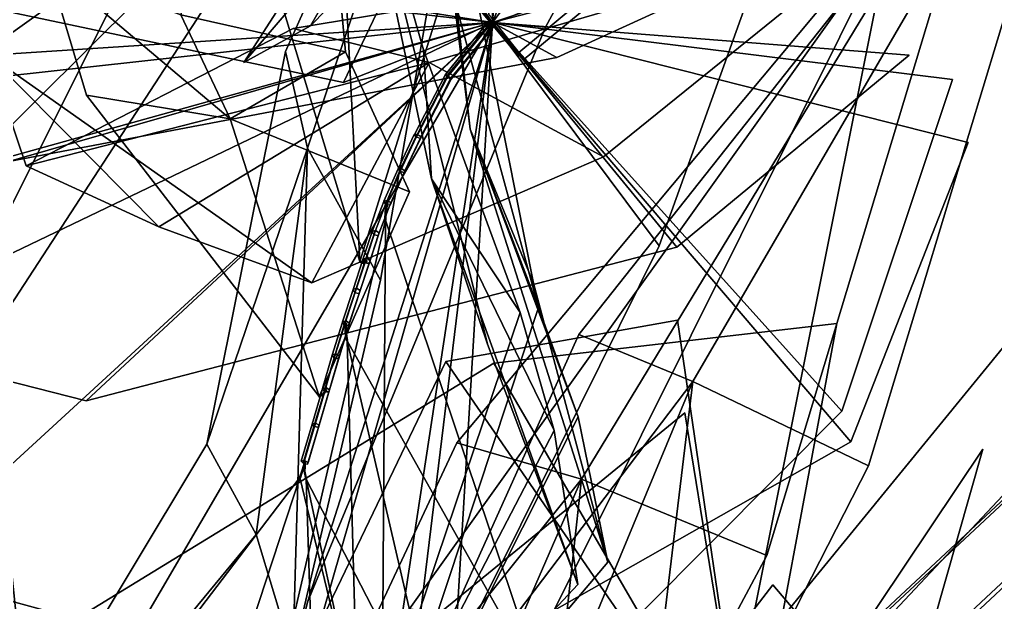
# Model space of a CAD drawing. Header units: metres. Extents: x -422 to 269, y -311 to 154.
# Drawn here: x -342.8 to -288.6, y -84.9 to -52.6 of the extents above; entities that cross this region are included whole.
import ezdxf

# ---------------------------------------------------------------- set-up
doc = ezdxf.new("R2010")
doc.units = ezdxf.units.M

msp = doc.modelspace()

# ---------------------------------------------------------------- linework, layer by layer
at = {"layer": 'coral-li_Intrnd', "color": 3}
for points in [[(-294.6599, -37.4753, 394.8776), (-315.1954, -54.5243, 393.9104), (-317.4388, -51.8459, 394.5655), (-296.442, -34.4871, 395.6063)], [(-295.0282, -34.4349, 389.9971), (-316.7757, -52.2977, 388.8365), (-314.7879, -54.802, 390.39), (-293.7911, -37.4432, 391.4308)], [(-293.7911, -37.4432, 391.4308), (-314.7879, -54.802, 390.39), (-315.1954, -54.5243, 393.9104), (-294.6599, -37.4753, 394.8776)], [(-284.9926, -76.2491, 492.2734), (-303.6199, -93.6227, 502.6831), (-304.5042, -94.6446, 499.3952), (-285.8769, -77.271, 488.9856)], [(-282.377, -78.3595, 493.4315), (-301.0044, -95.7331, 503.8412), (-303.6199, -93.6227, 502.6831), (-284.9926, -76.2491, 492.2734)], [(-285.8769, -77.271, 488.9856), (-304.5042, -94.6446, 499.3952), (-302.4434, -97.3961, 498.4906), (-283.8161, -80.02258, 488.081)], [(-281.6204, -80.7054, 490.8702), (-300.2477, -98.07905, 501.2798), (-301.0044, -95.7331, 503.8412), (-282.377, -78.3595, 493.4315)], [(-283.8161, -80.02258, 488.081), (-302.4434, -97.3961, 498.4906), (-300.2477, -98.07905, 501.2798), (-281.6204, -80.7054, 490.8702)]]:
    msp.add_3dface(points, dxfattribs=at)
at = {"layer": 'coral-li_Leaf', "color": 3}
for points in [[(-290.0093, -14.105, 321.6551), (-287.1594, -53.2818, 303.4102), (-279.3433, -52.219, 305.8271)], [(-290.0093, -14.105, 321.6551), (-279.3433, -52.219, 305.8271), (-287.1594, -53.2818, 303.4102)], [(-315.8541, -27.2908, 347.8585), (-328.0407, -54.3761, 316.3356), (-326.8136, -59.7397, 322.4829)], [(-315.8541, -27.2908, 347.8585), (-326.8136, -59.7397, 322.4829), (-328.0407, -54.3761, 316.3356)], [(-326.8136, -59.7397, 322.4829), (-322.7631, -67.06164, 329.8543), (-315.8541, -27.2908, 347.8585)], [(-326.8136, -59.7397, 322.4829), (-315.8541, -27.2908, 347.8585), (-322.7631, -67.06164, 329.8543)], [(-333.8466, -52.3521, 470.8642), (-327.0886, -28.777, 494.5384), (-324.7061, -54.3987, 473.4489)], [(-333.8466, -52.3521, 470.8642), (-324.7061, -54.3987, 473.4489), (-327.0886, -28.777, 494.5384)], [(-282.1401, -32.7081, 399.3037), (-311.7424, -70.08252, 401.4417), (-305.4226, -72.6834, 407.4368)], [(-282.1401, -32.7081, 399.3037), (-305.4226, -72.6834, 407.4368), (-311.7424, -70.08252, 401.4417)], [(-305.4226, -72.6834, 407.4368), (-295.6685, -77.3659, 413.2617), (-282.1401, -32.7081, 399.3037)], [(-305.4226, -72.6834, 407.4368), (-282.1401, -32.7081, 399.3037), (-295.6685, -77.3659, 413.2617)], [(-320.8667, -33.9468, 344.4455), (-318.5147, -51.9709, 305.1337), (-317.7751, -58.685, 309.8705)], [(-320.8667, -33.9468, 344.4455), (-317.7751, -58.685, 309.8705), (-318.5147, -51.9709, 305.1337)], [(-317.7751, -58.685, 309.8705), (-314.2657, -67.2284, 316.1194), (-320.8667, -33.9468, 344.4455)], [(-317.7751, -58.685, 309.8705), (-320.8667, -33.9468, 344.4455), (-314.2657, -67.2284, 316.1194)], [(-323.9076, -66.01949, 399.9049), (-333.3241, -34.9831, 428.6084), (-325.4322, -36.4176, 430.5378)], [(-323.9076, -66.01949, 399.9049), (-325.4322, -36.4176, 430.5378), (-333.3241, -34.9831, 428.6084)], [(-325.4322, -36.4176, 430.5378), (-315.7819, -40.08053, 434.7581), (-323.9076, -66.01949, 399.9049)], [(-325.4322, -36.4176, 430.5378), (-323.9076, -66.01949, 399.9049), (-315.7819, -40.08053, 434.7581)], [(-365.472, -44.5109, 337.6544), (-364.7237, -53.3782, 344.3751), (-323.7401, -36.9971, 342.0075)], [(-365.472, -44.5109, 337.6544), (-323.7401, -36.9971, 342.0075), (-364.7237, -53.3782, 344.3751)], [(-238.7747, -37.8485, 415.8614), (-290.0827, -90.6017, 398.9968), (-238.4681, -40.3629, 398.9482)], [(-238.7747, -37.8485, 415.8614), (-238.4681, -40.3629, 398.9482), (-290.0827, -90.6017, 398.9968)], [(-324.9149, -40.2569, 338.6662), (-347.2748, -56.2303, 305.1894), (-347.5135, -62.6837, 310.3235)], [(-324.9149, -40.2569, 338.6662), (-347.5135, -62.6837, 310.3235), (-347.2748, -56.2303, 305.1894)], [(-347.5135, -62.6837, 310.3235), (-345.6645, -72.06751, 316.0578), (-324.9149, -40.2569, 338.6662)], [(-347.5135, -62.6837, 310.3235), (-324.9149, -40.2569, 338.6662), (-345.6645, -72.06751, 316.0578)], [(-324.4283, -40.1577, 338.6078), (-320.3749, -54.2929, 297.8698), (-319.9332, -61.4475, 301.9539)], [(-324.4283, -40.1577, 338.6078), (-319.9332, -61.4475, 301.9539), (-320.3749, -54.2929, 297.8698)], [(-319.9332, -61.4475, 301.9539), (-316.8166, -70.6114, 307.4913), (-324.4283, -40.1577, 338.6078)], [(-319.9332, -61.4475, 301.9539), (-324.4283, -40.1577, 338.6078), (-316.8166, -70.6114, 307.4913)], [(-288.6408, -40.3478, 401.3572), (-318.5131, -76.08722, 411.7522), (-311.5917, -78.1057, 417.2898)], [(-288.6408, -40.3478, 401.3572), (-311.5917, -78.1057, 417.2898), (-318.5131, -76.08722, 411.7522)], [(-311.5917, -78.1057, 417.2898), (-301.3199, -82.3274, 422.5496), (-288.6408, -40.3478, 401.3572)], [(-311.5917, -78.1057, 417.2898), (-288.6408, -40.3478, 401.3572), (-301.3199, -82.3274, 422.5496)], [(-238.4681, -40.3629, 398.9482), (-290.0827, -90.6017, 398.9968), (-239.4201, -46.04441, 379.2405)], [(-238.4681, -40.3629, 398.9482), (-239.4201, -46.04441, 379.2405), (-290.0827, -90.6017, 398.9968)], [(-294.8135, -47.6461, 405.2161), (-327.6141, -53.09537, 439.4526), (-320.0591, -54.9981, 444.1373)], [(-294.8135, -47.6461, 405.2161), (-320.0591, -54.9981, 444.1373), (-327.6141, -53.09537, 439.4526)], [(-320.0591, -54.9981, 444.1373), (-310.3805, -60.2188, 449.6206), (-294.8135, -47.6461, 405.2161)], [(-320.0591, -54.9981, 444.1373), (-294.8135, -47.6461, 405.2161), (-310.3805, -60.2188, 449.6206)], [(-294.505, -48.01874, 404.6615), (-321.1487, -85.2907, 418.0267), (-313.77, -86.6579, 423.1581)], [(-294.505, -48.01874, 404.6615), (-313.77, -86.6579, 423.1581), (-321.1487, -85.2907, 418.0267)], [(-313.77, -86.6579, 423.1581), (-302.9224, -90.00925, 427.8587), (-294.505, -48.01874, 404.6615)], [(-313.77, -86.6579, 423.1581), (-294.505, -48.01874, 404.6615), (-302.9224, -90.00925, 427.8587)], [(-339.0851, -56.8012, 443.101), (-341.2493, -49.5599, 469.1592), (-331.1023, -58.1049, 444.7253)], [(-339.0851, -56.8012, 443.101), (-331.1023, -58.1049, 444.7253), (-341.2493, -49.5599, 469.1592)], [(-331.1023, -58.1049, 444.7253), (-341.2493, -49.5599, 469.1592), (-333.8466, -52.3521, 470.8642)], [(-331.1023, -58.1049, 444.7253), (-333.8466, -52.3521, 470.8642), (-341.2493, -49.5599, 469.1592)], [(-318.5147, -51.9709, 305.1337), (-313.9787, -68.5864, 284.1694), (-317.7751, -58.685, 309.8705)], [(-318.5147, -51.9709, 305.1337), (-317.7751, -58.685, 309.8705), (-313.9787, -68.5864, 284.1694)], [(-331.1023, -58.1049, 444.7253), (-333.8466, -52.3521, 470.8642), (-324.7061, -54.3987, 473.4489)], [(-331.1023, -58.1049, 444.7253), (-324.7061, -54.3987, 473.4489), (-333.8466, -52.3521, 470.8642)], [(-327.6141, -53.09537, 439.4526), (-342.4215, -60.7165, 464.2827), (-320.0591, -54.9981, 444.1373)], [(-327.6141, -53.09537, 439.4526), (-320.0591, -54.9981, 444.1373), (-342.4215, -60.7165, 464.2827)], [(-342.4215, -60.7165, 464.2827), (-344.5181, -54.5842, 503.1164), (-335.0689, -64.09819, 468.0298)], [(-342.4215, -60.7165, 464.2827), (-335.0689, -64.09819, 468.0298), (-344.5181, -54.5842, 503.1164)], [(-335.0689, -64.09819, 468.0298), (-344.5181, -54.5842, 503.1164), (-326.5665, -67.2059, 473.748)], [(-335.0689, -64.09819, 468.0298), (-326.5665, -67.2059, 473.748), (-344.5181, -54.5842, 503.1164)], [(-328.0407, -54.3761, 316.3356), (-332.3957, -76.1505, 300.7453), (-326.8136, -59.7397, 322.4829)], [(-328.0407, -54.3761, 316.3356), (-326.8136, -59.7397, 322.4829), (-332.3957, -76.1505, 300.7453)], [(-331.1023, -58.1049, 444.7253), (-324.7061, -54.3987, 473.4489), (-321.1539, -62.1636, 447.7104)], [(-331.1023, -58.1049, 444.7253), (-321.1539, -62.1636, 447.7104), (-324.7061, -54.3987, 473.4489)], [(-320.3749, -54.2929, 297.8698), (-315.0077, -68.8494, 275.611), (-319.9332, -61.4475, 301.9539)], [(-320.3749, -54.2929, 297.8698), (-319.9332, -61.4475, 301.9539), (-315.0077, -68.8494, 275.611)], [(-320.0591, -54.9981, 444.1373), (-342.4215, -60.7165, 464.2827), (-335.0689, -64.09819, 468.0298)], [(-320.0591, -54.9981, 444.1373), (-335.0689, -64.09819, 468.0298), (-342.4215, -60.7165, 464.2827)], [(-320.0591, -54.9981, 444.1373), (-335.0689, -64.09819, 468.0298), (-326.5665, -67.2059, 473.748)], [(-320.0591, -54.9981, 444.1373), (-326.5665, -67.2059, 473.748), (-335.0689, -64.09819, 468.0298)], [(-320.0591, -54.9981, 444.1373), (-326.5665, -67.2059, 473.748), (-310.3805, -60.2188, 449.6206)], [(-320.0591, -54.9981, 444.1373), (-310.3805, -60.2188, 449.6206), (-326.5665, -67.2059, 473.748)], [(-326.1708, -73.5102, 405.2877), (-339.0851, -56.8012, 443.101), (-331.1023, -58.1049, 444.7253)], [(-326.1708, -73.5102, 405.2877), (-331.1023, -58.1049, 444.7253), (-339.0851, -56.8012, 443.101)], [(-331.1023, -58.1049, 444.7253), (-321.1539, -62.1636, 447.7104), (-326.1708, -73.5102, 405.2877)], [(-331.1023, -58.1049, 444.7253), (-326.1708, -73.5102, 405.2877), (-321.1539, -62.1636, 447.7104)], [(-317.7751, -58.685, 309.8705), (-313.9787, -68.5864, 284.1694), (-311.7855, -74.6509, 289.0598)], [(-317.7751, -58.685, 309.8705), (-311.7855, -74.6509, 289.0598), (-313.9787, -68.5864, 284.1694)], [(-317.7751, -58.685, 309.8705), (-311.7855, -74.6509, 289.0598), (-310.1409, -82.7068, 294.2381)], [(-317.7751, -58.685, 309.8705), (-310.1409, -82.7068, 294.2381), (-311.7855, -74.6509, 289.0598)], [(-317.7751, -58.685, 309.8705), (-310.1409, -82.7068, 294.2381), (-314.2657, -67.2284, 316.1194)], [(-317.7751, -58.685, 309.8705), (-314.2657, -67.2284, 316.1194), (-310.1409, -82.7068, 294.2381)], [(-261.8304, -60.6602, 445.2802), (-339.9777, -134.0697, 433.5933), (-269.9305, -59.5522, 422.2572)], [(-261.8304, -60.6602, 445.2802), (-269.9305, -59.5522, 422.2572), (-339.9777, -134.0697, 433.5933)], [(-269.9305, -59.5522, 422.2572), (-339.9777, -134.0697, 433.5933), (-281.1758, -62.2193, 395.2979)], [(-269.9305, -59.5522, 422.2572), (-281.1758, -62.2193, 395.2979), (-339.9777, -134.0697, 433.5933)], [(-326.8136, -59.7397, 322.4829), (-332.3957, -76.1505, 300.7453), (-329.6631, -81.1738, 306.4727)], [(-326.8136, -59.7397, 322.4829), (-329.6631, -81.1738, 306.4727), (-332.3957, -76.1505, 300.7453)], [(-326.8136, -59.7397, 322.4829), (-329.6631, -81.1738, 306.4727), (-327.6305, -87.8942, 313.1901)], [(-326.8136, -59.7397, 322.4829), (-327.6305, -87.8942, 313.1901), (-329.6631, -81.1738, 306.4727)], [(-326.8136, -59.7397, 322.4829), (-327.6305, -87.8942, 313.1901), (-322.7631, -67.06164, 329.8543)], [(-326.8136, -59.7397, 322.4829), (-322.7631, -67.06164, 329.8543), (-327.6305, -87.8942, 313.1901)], [(-319.9332, -61.4475, 301.9539), (-315.0077, -68.8494, 275.611), (-313.1148, -75.3943, 279.9797)], [(-319.9332, -61.4475, 301.9539), (-313.1148, -75.3943, 279.9797), (-315.0077, -68.8494, 275.611)], [(-319.9332, -61.4475, 301.9539), (-313.1148, -75.3943, 279.9797), (-311.8043, -83.9408, 284.4134)], [(-319.9332, -61.4475, 301.9539), (-311.8043, -83.9408, 284.4134), (-313.1148, -75.3943, 279.9797)], [(-319.9332, -61.4475, 301.9539), (-311.8043, -83.9408, 284.4134), (-316.8166, -70.6114, 307.4913)], [(-319.9332, -61.4475, 301.9539), (-316.8166, -70.6114, 307.4913), (-311.8043, -83.9408, 284.4134)], [(-322.4857, -63.7273, 396.0552), (-330.4829, -98.2463, 420.9609), (-322.6964, -96.6285, 423.1555)], [(-322.4857, -63.7273, 396.0552), (-322.6964, -96.6285, 423.1555), (-330.4829, -98.2463, 420.9609)], [(-322.6964, -96.6285, 423.1555), (-311.6086, -96.03683, 424.1868), (-322.4857, -63.7273, 396.0552)], [(-322.6964, -96.6285, 423.1555), (-322.4857, -63.7273, 396.0552), (-311.6086, -96.03683, 424.1868)], [(-313.9787, -68.5864, 284.1694), (-324.1729, -99.3138, 269.0543), (-311.7855, -74.6509, 289.0598)], [(-313.9787, -68.5864, 284.1694), (-311.7855, -74.6509, 289.0598), (-324.1729, -99.3138, 269.0543)], [(-315.0077, -68.8494, 275.611), (-324.7797, -97.7991, 257.0913), (-313.1148, -75.3943, 279.9797)], [(-315.0077, -68.8494, 275.611), (-313.1148, -75.3943, 279.9797), (-324.7797, -97.7991, 257.0913)], [(-324.6166, -70.4184, 401.897), (-323.4979, -110.3305, 418.6777), (-315.9662, -107.6647, 420.7346)], [(-324.6166, -70.4184, 401.897), (-315.9662, -107.6647, 420.7346), (-323.4979, -110.3305, 418.6777)], [(-315.9662, -107.6647, 420.7346), (-305.135, -105.0597, 421.2376), (-324.6166, -70.4184, 401.897)], [(-315.9662, -107.6647, 420.7346), (-324.6166, -70.4184, 401.897), (-305.135, -105.0597, 421.2376)], [(-311.7424, -70.08252, 401.4417), (-323.9006, -97.06001, 405.7156), (-305.4226, -72.6834, 407.4368)], [(-311.7424, -70.08252, 401.4417), (-305.4226, -72.6834, 407.4368), (-323.9006, -97.06001, 405.7156)], [(-305.4226, -72.6834, 407.4368), (-323.9006, -97.06001, 405.7156), (-316.7435, -99.9459, 410.186)], [(-305.4226, -72.6834, 407.4368), (-316.7435, -99.9459, 410.186), (-323.9006, -97.06001, 405.7156)], [(-305.4226, -72.6834, 407.4368), (-316.7435, -99.9459, 410.186), (-309.1687, -103.8023, 416.6974)], [(-305.4226, -72.6834, 407.4368), (-309.1687, -103.8023, 416.6974), (-316.7435, -99.9459, 410.186)], [(-305.4226, -72.6834, 407.4368), (-309.1687, -103.8023, 416.6974), (-295.6685, -77.3659, 413.2617)], [(-305.4226, -72.6834, 407.4368), (-295.6685, -77.3659, 413.2617), (-309.1687, -103.8023, 416.6974)], [(-311.7855, -74.6509, 289.0598), (-324.1729, -99.3138, 269.0543), (-310.1409, -82.7068, 294.2381)], [(-311.7855, -74.6509, 289.0598), (-310.1409, -82.7068, 294.2381), (-324.1729, -99.3138, 269.0543)], [(-313.1148, -75.3943, 279.9797), (-324.7797, -97.7991, 257.0913), (-311.8043, -83.9408, 284.4134)], [(-313.1148, -75.3943, 279.9797), (-311.8043, -83.9408, 284.4134), (-324.7797, -97.7991, 257.0913)], [(-332.3957, -76.1505, 300.7453), (-350.7755, -106.7029, 298.4437), (-329.6631, -81.1738, 306.4727)], [(-332.3957, -76.1505, 300.7453), (-329.6631, -81.1738, 306.4727), (-350.7755, -106.7029, 298.4437)], [(-318.5131, -76.08722, 411.7522), (-330.6132, -101.8482, 420.9082), (-311.5917, -78.1057, 417.2898)], [(-318.5131, -76.08722, 411.7522), (-311.5917, -78.1057, 417.2898), (-330.6132, -101.8482, 420.9082)], [(-327.2279, -78.01652, 406.9021), (-341.3569, -96.5397, 443.4134), (-333.2492, -96.3222, 444.9233)], [(-327.2279, -78.01652, 406.9021), (-333.2492, -96.3222, 444.9233), (-341.3569, -96.5397, 443.4134)], [(-333.2492, -96.3222, 444.9233), (-322.3206, -98.3409, 445.8436), (-327.2279, -78.01652, 406.9021)], [(-333.2492, -96.3222, 444.9233), (-327.2279, -78.01652, 406.9021), (-322.3206, -98.3409, 445.8436)], [(-311.5917, -78.1057, 417.2898), (-330.6132, -101.8482, 420.9082), (-323.0427, -104.3755, 424.888)], [(-311.5917, -78.1057, 417.2898), (-323.0427, -104.3755, 424.888), (-330.6132, -101.8482, 420.9082)], [(-326.882, -78.1027, 406.2949), (-325.5396, -120.6463, 414.2988), (-318.1754, -118.3692, 417.2392)], [(-326.882, -78.1027, 406.2949), (-318.1754, -118.3692, 417.2392), (-325.5396, -120.6463, 414.2988)], [(-318.1754, -118.3692, 417.2392), (-307.4446, -115.774, 418.8116), (-326.882, -78.1027, 406.2949)], [(-318.1754, -118.3692, 417.2392), (-326.882, -78.1027, 406.2949), (-307.4446, -115.774, 418.8116)], [(-311.5917, -78.1057, 417.2898), (-323.0427, -104.3755, 424.888), (-314.8394, -107.6145, 430.9594)], [(-311.5917, -78.1057, 417.2898), (-314.8394, -107.6145, 430.9594), (-323.0427, -104.3755, 424.888)], [(-311.5917, -78.1057, 417.2898), (-314.8394, -107.6145, 430.9594), (-301.3199, -82.3274, 422.5496)], [(-311.5917, -78.1057, 417.2898), (-301.3199, -82.3274, 422.5496), (-314.8394, -107.6145, 430.9594)], [(-329.6631, -81.1738, 306.4727), (-350.7755, -106.7029, 298.4437), (-327.6305, -87.8942, 313.1901)], [(-329.6631, -81.1738, 306.4727), (-327.6305, -87.8942, 313.1901), (-350.7755, -106.7029, 298.4437)]]:
    msp.add_3dface(points, dxfattribs=at)
at = {"layer": 'coral-li_Mrstm', "color": 3}
for points in [[(-306.7988, -18.4955, 350.9294), (-324.8115, -56.1004, 335.7501), (-352.5061, -50.2341, 342.0175)], [(-306.7988, -18.4955, 350.9294), (-352.5061, -50.2341, 342.0175), (-324.8115, -56.1004, 335.7501)], [(-306.7988, -18.4955, 350.9294), (-326.6427, -52.9609, 311.001), (-330.3501, -54.9905, 341.1862)], [(-306.7988, -18.4955, 350.9294), (-330.3501, -54.9905, 341.1862), (-326.6427, -52.9609, 311.001)], [(-306.7988, -18.4955, 350.9294), (-330.3501, -54.9905, 341.1862), (-318.2089, -40.8417, 369.4728)], [(-306.7988, -18.4955, 350.9294), (-318.2089, -40.8417, 369.4728), (-330.3501, -54.9905, 341.1862)], [(-306.7988, -18.4955, 350.9294), (-306.4187, -32.3052, 308.7614), (-326.6427, -52.9609, 311.001)], [(-306.7988, -18.4955, 350.9294), (-326.6427, -52.9609, 311.001), (-306.4187, -32.3052, 308.7614)], [(-306.7988, -18.4955, 350.9294), (-293.2276, -43.6413, 342.1331), (-324.8115, -56.1004, 335.7501)], [(-306.7988, -18.4955, 350.9294), (-324.8115, -56.1004, 335.7501), (-293.2276, -43.6413, 342.1331)], [(-316.5329, -52.7753, 391.8229), (-316.7959, -25.1954, 390.0327), (-333.0731, -30.5592, 380.5652)], [(-316.5329, -52.7753, 391.8229), (-333.0731, -30.5592, 380.5652), (-316.7959, -25.1954, 390.0327)], [(-316.5329, -52.7753, 391.8229), (-330.3032, -37.02971, 414.9715), (-316.0414, -28.7075, 404.6501)], [(-316.5329, -52.7753, 391.8229), (-316.0414, -28.7075, 404.6501), (-330.3032, -37.02971, 414.9715)], [(-316.5329, -52.7753, 391.8229), (-334.0864, -30.2521, 379.2539), (-314.6707, -28.7916, 378.964)], [(-316.5329, -52.7753, 391.8229), (-314.6707, -28.7916, 378.964), (-334.0864, -30.2521, 379.2539)], [(-316.5329, -52.7753, 391.8229), (-360.4674, -45.8618, 393.6801), (-334.0864, -30.2521, 379.2539)], [(-316.5329, -52.7753, 391.8229), (-334.0864, -30.2521, 379.2539), (-360.4674, -45.8618, 393.6801)], [(-316.5329, -52.7753, 391.8229), (-333.0731, -30.5592, 380.5652), (-351.5596, -55.03918, 364.6751)], [(-316.5329, -52.7753, 391.8229), (-351.5596, -55.03918, 364.6751), (-333.0731, -30.5592, 380.5652)], [(-316.5329, -52.7753, 391.8229), (-309.5852, -35.2864, 412.0663), (-328.8451, -37.7701, 414.5632)], [(-316.5329, -52.7753, 391.8229), (-328.8451, -37.7701, 414.5632), (-309.5852, -35.2864, 412.0663)], [(-316.5329, -52.7753, 391.8229), (-344.9959, -66.4237, 423.2086), (-330.3032, -37.02971, 414.9715)], [(-316.5329, -52.7753, 391.8229), (-330.3032, -37.02971, 414.9715), (-344.9959, -66.4237, 423.2086)], [(-316.5329, -52.7753, 391.8229), (-328.8451, -37.7701, 414.5632), (-359.4321, -47.7912, 402.0121)], [(-316.5329, -52.7753, 391.8229), (-359.4321, -47.7912, 402.0121), (-328.8451, -37.7701, 414.5632)], [(-316.5329, -52.7753, 391.8229), (-305.3779, -37.8872, 371.382), (-313.6011, -53.02077, 362.0705)], [(-316.5329, -52.7753, 391.8229), (-313.6011, -53.02077, 362.0705), (-305.3779, -37.8872, 371.382)], [(-316.5329, -52.7753, 391.8229), (-365.8999, -66.9237, 415.0317), (-360.4674, -45.8618, 393.6801)], [(-316.5329, -52.7753, 391.8229), (-360.4674, -45.8618, 393.6801), (-365.8999, -66.9237, 415.0317)], [(-316.5329, -52.7753, 391.8229), (-307.2958, -65.1541, 418.9309), (-300.963, -47.5294, 413.5967)], [(-316.5329, -52.7753, 391.8229), (-300.963, -47.5294, 413.5967), (-307.2958, -65.1541, 418.9309)], [(-316.5329, -52.7753, 391.8229), (-359.4321, -47.7912, 402.0121), (-370.7547, -58.7467, 377.6716)], [(-316.5329, -52.7753, 391.8229), (-370.7547, -58.7467, 377.6716), (-359.4321, -47.7912, 402.0121)], [(-316.5329, -52.7753, 391.8229), (-312.9705, -54.7137, 360.8883), (-298.4165, -48.06057, 371.9835)], [(-316.5329, -52.7753, 391.8229), (-298.4165, -48.06057, 371.9835), (-312.9705, -54.7137, 360.8883)], [(-316.5329, -52.7753, 391.8229), (-370.7547, -58.7467, 377.6716), (-346.2351, -61.02349, 359.7101)], [(-316.5329, -52.7753, 391.8229), (-346.2351, -61.02349, 359.7101), (-370.7547, -58.7467, 377.6716)], [(-316.5329, -52.7753, 391.8229), (-339.1046, -73.7594, 423.7476), (-365.8999, -66.9237, 415.0317)], [(-316.5329, -52.7753, 391.8229), (-365.8999, -66.9237, 415.0317), (-339.1046, -73.7594, 423.7476)], [(-316.5329, -52.7753, 391.8229), (-351.5596, -55.03918, 364.6751), (-349.6227, -83.1337, 357.7736)], [(-316.5329, -52.7753, 391.8229), (-349.6227, -83.1337, 357.7736), (-351.5596, -55.03918, 364.6751)], [(-316.5329, -52.7753, 391.8229), (-349.6227, -83.1337, 357.7736), (-322.3101, -90.591, 369.0615)], [(-316.5329, -52.7753, 391.8229), (-322.3101, -90.591, 369.0615), (-349.6227, -83.1337, 357.7736)], [(-316.5329, -52.7753, 391.8229), (-346.2351, -61.02349, 359.7101), (-312.9705, -54.7137, 360.8883)], [(-316.5329, -52.7753, 391.8229), (-312.9705, -54.7137, 360.8883), (-346.2351, -61.02349, 359.7101)], [(-316.5329, -52.7753, 391.8229), (-341.8842, -96.1676, 417.3246), (-344.9959, -66.4237, 423.2086)], [(-316.5329, -52.7753, 391.8229), (-344.9959, -66.4237, 423.2086), (-341.8842, -96.1676, 417.3246)], [(-316.5329, -52.7753, 391.8229), (-319.1581, -96.4318, 399.3209), (-341.8842, -96.1676, 417.3246)], [(-316.5329, -52.7753, 391.8229), (-341.8842, -96.1676, 417.3246), (-319.1581, -96.4318, 399.3209)], [(-316.5329, -52.7753, 391.8229), (-306.3128, -65.226, 417.0101), (-339.1046, -73.7594, 423.7476)], [(-316.5329, -52.7753, 391.8229), (-339.1046, -73.7594, 423.7476), (-306.3128, -65.226, 417.0101)], [(-316.5329, -52.7753, 391.8229), (-326.8116, -84.9283, 363.0214), (-331.8821, -106.1286, 382.1401)], [(-316.5329, -52.7753, 391.8229), (-331.8821, -106.1286, 382.1401), (-326.8116, -84.9283, 363.0214)], [(-316.5329, -52.7753, 391.8229), (-331.8821, -106.1286, 382.1401), (-321.5486, -93.9093, 408.0807)], [(-316.5329, -52.7753, 391.8229), (-321.5486, -93.9093, 408.0807), (-331.8821, -106.1286, 382.1401)], [(-316.5329, -52.7753, 391.8229), (-313.6011, -53.02077, 362.0705), (-326.8116, -84.9283, 363.0214)], [(-316.5329, -52.7753, 391.8229), (-326.8116, -84.9283, 363.0214), (-313.6011, -53.02077, 362.0705)], [(-316.5329, -52.7753, 391.8229), (-322.3101, -90.591, 369.0615), (-296.6451, -76.02074, 385.6973)], [(-316.5329, -52.7753, 391.8229), (-296.6451, -76.02074, 385.6973), (-322.3101, -90.591, 369.0615)], [(-316.5329, -52.7753, 391.8229), (-321.5486, -93.9093, 408.0807), (-307.2958, -65.1541, 418.9309)], [(-316.5329, -52.7753, 391.8229), (-307.2958, -65.1541, 418.9309), (-321.5486, -93.9093, 408.0807)], [(-316.5329, -52.7753, 391.8229), (-297.1571, -74.3231, 384.4655), (-319.1581, -96.4318, 399.3209)], [(-316.5329, -52.7753, 391.8229), (-319.1581, -96.4318, 399.3209), (-297.1571, -74.3231, 384.4655)], [(-316.5329, -52.7753, 391.8229), (-296.6451, -76.02074, 385.6973), (-290.1327, -59.4217, 393.5233)], [(-316.5329, -52.7753, 391.8229), (-290.1327, -59.4217, 393.5233), (-296.6451, -76.02074, 385.6973)], [(-316.5329, -52.7753, 391.8229), (-291.0039, -55.9405, 381.7148), (-297.1571, -74.3231, 384.4655)], [(-316.5329, -52.7753, 391.8229), (-297.1571, -74.3231, 384.4655), (-291.0039, -55.9405, 381.7148)], [(-316.5329, -52.7753, 391.8229), (-293.4042, -54.5748, 406.8479), (-306.3128, -65.226, 417.0101)], [(-316.5329, -52.7753, 391.8229), (-306.3128, -65.226, 417.0101), (-293.4042, -54.5748, 406.8479)], [(-302.3586, -95.9046, 501.1315), (-319.1293, -71.5768, 511.1465), (-306.2799, -69.2777, 496.6967)], [(-302.3586, -95.9046, 501.1315), (-306.2799, -69.2777, 496.6967), (-319.1293, -71.5768, 511.1465)], [(-302.3586, -95.9046, 501.1315), (-297.4208, -69.4606, 507.476), (-316.4592, -71.6585, 511.4834)], [(-302.3586, -95.9046, 501.1315), (-316.4592, -71.6585, 511.4834), (-297.4208, -69.4606, 507.476)], [(-302.3586, -95.9046, 501.1315), (-316.4592, -71.6585, 511.4834), (-345.7674, -89.5769, 507.8127)], [(-302.3586, -95.9046, 501.1315), (-345.7674, -89.5769, 507.8127), (-316.4592, -71.6585, 511.4834)], [(-302.3586, -95.9046, 501.1315), (-328.7478, -91.6058, 536.721), (-319.1293, -71.5768, 511.1465)], [(-302.3586, -95.9046, 501.1315), (-319.1293, -71.5768, 511.1465), (-328.7478, -91.6058, 536.721)], [(-302.3586, -95.9046, 501.1315), (-305.8574, -74.427, 484.0906), (-320.5963, -86.4373, 479.4146)], [(-302.3586, -95.9046, 501.1315), (-320.5963, -86.4373, 479.4146), (-305.8574, -74.427, 484.0906)], [(-302.3586, -95.9046, 501.1315), (-292.7749, -88.5919, 529.9078), (-289.3259, -76.4315, 515.0951)], [(-302.3586, -95.9046, 501.1315), (-289.3259, -76.4315, 515.0951), (-292.7749, -88.5919, 529.9078)], [(-283.2296, -104.8782, 507.4014), (-300.9827, -83.9585, 504.0667), (-312.3683, -98.7257, 510.0372)], [(-283.2296, -104.8782, 507.4014), (-312.3683, -98.7257, 510.0372), (-300.9827, -83.9585, 504.0667)]]:
    msp.add_3dface(points, dxfattribs=at)
at = {"layer": 'coral-li_Petiole', "color": 3}
for points in [[(-316.585, -52.6956, 392.0187), (-319.035, -55.7, 392.5903), (-319.1528, -55.6457, 392.3707), (-316.7028, -52.6413, 391.7991)], [(-316.7028, -52.6413, 391.7991), (-319.1528, -55.6457, 392.3707), (-319.0335, -55.7788, 392.1828), (-316.5835, -52.7743, 391.6112)], [(-316.3957, -52.8593, 391.9696), (-318.8457, -55.8637, 392.5412), (-319.035, -55.7, 392.5903), (-316.585, -52.6956, 392.0187)], [(-316.5835, -52.7743, 391.6112), (-319.0335, -55.7788, 392.1828), (-318.8448, -55.9121, 392.2907), (-316.3948, -52.9077, 391.7191)], [(-316.3948, -52.9077, 391.7191), (-318.8448, -55.9121, 392.2907), (-318.8457, -55.8637, 392.5412), (-316.3957, -52.8593, 391.9696)], [(-319.035, -55.7, 392.5903), (-320.7275, -58.9841, 393.8408), (-320.8804, -58.9829, 393.6366), (-319.1528, -55.6457, 392.3707)], [(-319.1528, -55.6457, 392.3707), (-320.8804, -58.9829, 393.6366), (-320.761, -59.116, 393.4487), (-319.0335, -55.7788, 392.1828)], [(-319.0335, -55.7788, 392.1828), (-320.761, -59.116, 393.4487), (-320.5373, -59.1962, 393.5412), (-318.8448, -55.9121, 392.2907)], [(-318.8457, -55.8637, 392.5412), (-320.5167, -59.1152, 393.7822), (-320.7275, -58.9841, 393.8408), (-319.035, -55.7, 392.5903)], [(-318.8448, -55.9121, 392.2907), (-320.5373, -59.1962, 393.5412), (-320.5167, -59.1152, 393.7822), (-318.8457, -55.8637, 392.5412)], [(-320.7178, -58.9662, 393.8329), (-321.621, -60.8573, 394.8329), (-321.7866, -60.8801, 394.6403), (-320.8834, -58.9889, 393.6402)], [(-320.8834, -58.9889, 393.6402), (-321.7866, -60.8801, 394.6403), (-321.6759, -61.02893, 394.459), (-320.7727, -59.1377, 393.4589)], [(-320.5076, -59.09793, 393.7736), (-321.4108, -60.9891, 394.7737), (-321.621, -60.8573, 394.8329), (-320.7178, -58.9662, 393.8329)], [(-320.7727, -59.1377, 393.4589), (-321.6759, -61.02893, 394.459), (-321.4445, -61.09453, 394.5439), (-320.5413, -59.2033, 393.5438)], [(-320.5413, -59.2033, 393.5438), (-321.4445, -61.09453, 394.5439), (-321.4108, -60.9891, 394.7737), (-320.5076, -59.09793, 393.7736)], [(-321.621, -60.8573, 394.8329), (-322.3955, -62.6396, 396.064), (-322.5724, -62.6853, 395.886), (-321.7866, -60.8801, 394.6403)], [(-321.7866, -60.8801, 394.6403), (-322.5724, -62.6853, 395.886), (-322.4694, -62.8492, 395.7134), (-321.6759, -61.02893, 394.459)], [(-321.6759, -61.02893, 394.459), (-322.4694, -62.8492, 395.7134), (-322.2313, -62.9009, 395.7888), (-321.4445, -61.09453, 394.5439)], [(-321.4108, -60.9891, 394.7737), (-322.1859, -62.7721, 396.0042), (-322.3955, -62.6396, 396.064), (-321.621, -60.8573, 394.8329)], [(-321.4445, -61.09453, 394.5439), (-322.2313, -62.9009, 395.7888), (-322.1859, -62.7721, 396.0042), (-321.4108, -60.9891, 394.7737)], [(-322.3879, -62.6233, 396.0514), (-323.0385, -64.3047, 397.5151), (-323.2251, -64.372, 397.3549), (-322.5746, -62.6906, 395.8911)], [(-322.5746, -62.6906, 395.8911), (-323.2251, -64.372, 397.3549), (-323.1288, -64.5502, 397.1929), (-322.4783, -62.8689, 395.7292)], [(-322.179, -62.7566, 395.9912), (-322.8295, -64.4379, 397.455), (-323.0385, -64.3047, 397.5151), (-322.3879, -62.6233, 396.0514)], [(-322.2345, -62.9075, 395.7932), (-322.885, -64.5888, 397.257), (-322.8295, -64.4379, 397.455), (-322.179, -62.7566, 395.9912)], [(-322.3769, -62.7602, 395.9162), (-322.4739, -63.2231, 396.0643), (-322.4954, -63.2262, 396.0405), (-322.3985, -62.7633, 395.8924)], [(-322.3985, -62.7633, 395.8924), (-322.4954, -63.2262, 396.0405), (-322.4796, -63.2379, 396.0143), (-322.3826, -62.775, 395.8662)], [(-322.3826, -62.775, 395.8662), (-322.4796, -63.2379, 396.0143), (-322.4486, -63.2417, 396.0225), (-322.3517, -62.7789, 395.8744)], [(-322.3482, -62.7698, 395.9052), (-322.4451, -63.2326, 396.0532), (-322.4739, -63.2231, 396.0643), (-322.3769, -62.7602, 395.9162)], [(-322.3517, -62.7789, 395.8744), (-322.4486, -63.2417, 396.0225), (-322.4451, -63.2326, 396.0532), (-322.3482, -62.7698, 395.9052)], [(-322.4783, -62.8689, 395.7292), (-323.1288, -64.5502, 397.1929), (-322.885, -64.5888, 397.257), (-322.2345, -62.9075, 395.7932)], [(-322.4739, -63.2231, 396.0643), (-322.4919, -63.7262, 396.082), (-322.5131, -63.7262, 396.0576), (-322.4954, -63.2262, 396.0405)], [(-322.4954, -63.2262, 396.0405), (-322.5131, -63.7262, 396.0576), (-322.496, -63.7277, 396.0297), (-322.4796, -63.2379, 396.0143)], [(-322.4796, -63.2379, 396.0143), (-322.496, -63.7277, 396.0297), (-322.4647, -63.7286, 396.0374), (-322.4486, -63.2417, 396.0225)], [(-322.4451, -63.2326, 396.0532), (-322.4622, -63.7276, 396.0695), (-322.4919, -63.7262, 396.082), (-322.4739, -63.2231, 396.0643)], [(-322.4486, -63.2417, 396.0225), (-322.4647, -63.7286, 396.0374), (-322.4622, -63.7276, 396.0695), (-322.4451, -63.2326, 396.0532)], [(-323.0385, -64.3047, 397.5151), (-323.5395, -65.828, 399.1644), (-323.7341, -65.9152, 399.0245), (-323.2251, -64.372, 397.3549)], [(-323.2251, -64.372, 397.3549), (-323.7341, -65.9152, 399.0245), (-323.6434, -66.1068, 398.875), (-323.1288, -64.5502, 397.1929)], [(-322.8295, -64.4379, 397.455), (-323.3311, -65.9621, 399.104), (-323.5395, -65.828, 399.1644), (-323.0385, -64.3047, 397.5151)], [(-322.885, -64.5888, 397.257), (-323.3949, -66.1334, 398.9261), (-323.3311, -65.9621, 399.104), (-322.8295, -64.4379, 397.455)], [(-323.1288, -64.5502, 397.1929), (-323.6434, -66.1068, 398.875), (-323.3949, -66.1334, 398.9261), (-322.885, -64.5888, 397.257)], [(-323.5433, -65.8409, 399.1772), (-324.0927, -67.5136, 400.6915), (-324.2836, -67.5883, 400.5397), (-323.7342, -65.9156, 399.0254)], [(-323.7342, -65.9156, 399.0254), (-324.2836, -67.5883, 400.5397), (-324.189, -67.7667, 400.377), (-323.6396, -66.09409, 398.8627)], [(-323.6396, -66.09409, 398.8627), (-324.189, -67.7667, 400.377), (-323.9419, -67.7979, 400.432), (-323.3925, -66.1253, 398.9178)], [(-323.3334, -65.9698, 399.1111), (-323.8828, -67.6424, 400.6253), (-324.0927, -67.5136, 400.6915), (-323.5433, -65.8409, 399.1772)], [(-323.3925, -66.1253, 398.9178), (-323.9419, -67.7979, 400.432), (-323.8828, -67.6424, 400.6253), (-323.3334, -65.9698, 399.1111)], [(-323.7017, -66.09181, 399.4724), (-323.9006, -65.993, 399.9022), (-323.9283, -66.00631, 399.8924), (-323.7276, -66.1049, 399.4585)], [(-323.7276, -66.1049, 399.4585), (-323.9283, -66.00631, 399.8924), (-323.9272, -66.03819, 399.9), (-323.7206, -66.1363, 399.4521)], [(-323.7206, -66.1363, 399.4521), (-323.9272, -66.03819, 399.9), (-323.8989, -66.04383, 399.9144), (-323.6905, -66.1418, 399.4623)], [(-323.6789, -66.1144, 399.4748), (-323.8825, -66.01606, 399.9157), (-323.9006, -65.993, 399.9022), (-323.7017, -66.09181, 399.4724)], [(-323.6905, -66.1418, 399.4623), (-323.8989, -66.04383, 399.9144), (-323.8825, -66.01606, 399.9157), (-323.6789, -66.1144, 399.4748)], [(-323.5272, -65.9631, 399.0269), (-323.7017, -66.09181, 399.4724), (-323.7276, -66.1049, 399.4585), (-323.5531, -65.9763, 399.0129)], [(-323.5531, -65.9763, 399.0129), (-323.7276, -66.1049, 399.4585), (-323.7206, -66.1363, 399.4521), (-323.5461, -66.00771, 399.0066)], [(-323.5461, -66.00771, 399.0066), (-323.7206, -66.1363, 399.4521), (-323.6905, -66.1418, 399.4623), (-323.516, -66.01321, 399.0168)], [(-323.5043, -65.9858, 399.0292), (-323.6789, -66.1144, 399.4748), (-323.7017, -66.09181, 399.4724), (-323.5272, -65.9631, 399.0269)], [(-323.516, -66.01321, 399.0168), (-323.6905, -66.1418, 399.4623), (-323.6789, -66.1144, 399.4748), (-323.5043, -65.9858, 399.0292)], [(-324.0927, -67.5136, 400.6915), (-324.6845, -69.3211, 402.0558), (-324.8714, -69.3824, 401.8934), (-324.2836, -67.5883, 400.5397)], [(-324.2836, -67.5883, 400.5397), (-324.8714, -69.3824, 401.8934), (-324.7725, -69.5466, 401.7186), (-324.189, -67.7667, 400.377)], [(-323.8828, -67.6424, 400.6253), (-324.4729, -69.4443, 401.9845), (-324.6845, -69.3211, 402.0558), (-324.0927, -67.5136, 400.6915)], [(-323.9419, -67.7979, 400.432), (-324.527, -69.5829, 401.7773), (-324.4729, -69.4443, 401.9845), (-323.8828, -67.6424, 400.6253)], [(-324.189, -67.7667, 400.377), (-324.7725, -69.5466, 401.7186), (-324.527, -69.5829, 401.7773), (-323.9419, -67.7979, 400.432)], [(-324.6858, -69.3251, 402.0587), (-325.2515, -71.1543, 403.3727), (-325.4379, -71.2141, 403.2092), (-324.8722, -69.3849, 401.8952)], [(-324.4729, -69.4443, 401.9845), (-325.0386, -71.2735, 403.2985), (-325.2515, -71.1543, 403.3727), (-324.6858, -69.3251, 402.0587)], [(-324.8722, -69.3849, 401.8952), (-325.4379, -71.2141, 403.2092), (-325.3375, -71.3733, 403.0308), (-324.7718, -69.5441, 401.7168)], [(-324.7718, -69.5441, 401.7168), (-325.3375, -71.3733, 403.0308), (-325.0914, -71.4081, 403.0883), (-324.5257, -69.5789, 401.7744)], [(-324.5257, -69.5789, 401.7744), (-325.0914, -71.4081, 403.0883), (-325.0386, -71.2735, 403.2985), (-324.4729, -69.4443, 401.9845)], [(-324.6707, -69.4494, 401.912), (-324.6978, -69.9323, 402.0197), (-324.7207, -69.936, 401.9973), (-324.6936, -69.4531, 401.8896)], [(-324.6936, -69.4531, 401.8896), (-324.7207, -69.936, 401.9973), (-324.7058, -69.9432, 401.969), (-324.6787, -69.4602, 401.8613)], [(-324.6787, -69.4602, 401.8613), (-324.7058, -69.9432, 401.969), (-324.674, -69.9437, 401.9746), (-324.6469, -69.4608, 401.8669)], [(-324.642, -69.4541, 401.898), (-324.6691, -69.937, 402.0057), (-324.6978, -69.9323, 402.0197), (-324.6707, -69.4494, 401.912)], [(-324.6469, -69.4608, 401.8669), (-324.674, -69.9437, 401.9746), (-324.6691, -69.937, 402.0057), (-324.642, -69.4541, 401.898)], [(-324.6978, -69.9323, 402.0197), (-324.6201, -70.4243, 401.9236), (-324.6433, -70.4235, 401.9012), (-324.7207, -69.936, 401.9973)], [(-324.7207, -69.936, 401.9973), (-324.6433, -70.4235, 401.9012), (-324.6292, -70.4156, 401.8727), (-324.7058, -69.9432, 401.969)], [(-324.7058, -69.9432, 401.969), (-324.6292, -70.4156, 401.8727), (-324.5977, -70.4116, 401.8782), (-324.674, -69.9437, 401.9746)], [(-324.6691, -69.937, 402.0057), (-324.5921, -70.417, 401.9095), (-324.6201, -70.4243, 401.9236), (-324.6978, -69.9323, 402.0197)], [(-324.674, -69.9437, 401.9746), (-324.5977, -70.4116, 401.8782), (-324.5921, -70.417, 401.9095), (-324.6691, -69.937, 402.0057)], [(-325.2515, -71.1543, 403.3727), (-325.7963, -73.022, 404.6499), (-325.9822, -73.08031, 404.4854), (-325.4379, -71.2141, 403.2092)], [(-325.4379, -71.2141, 403.2092), (-325.9822, -73.08031, 404.4854), (-325.8802, -73.2344, 404.3034), (-325.3375, -71.3733, 403.0308)], [(-325.3375, -71.3733, 403.0308), (-325.8802, -73.2344, 404.3034), (-325.6338, -73.2677, 404.3599), (-325.0914, -71.4081, 403.0883)], [(-325.0386, -71.2735, 403.2985), (-325.5822, -73.1371, 404.5728), (-325.7963, -73.022, 404.6499), (-325.2515, -71.1543, 403.3727)], [(-325.0914, -71.4081, 403.0883), (-325.6338, -73.2677, 404.3599), (-325.5822, -73.1371, 404.5728), (-325.0386, -71.2735, 403.2985)], [(-325.8004, -73.03738, 404.6595), (-326.376, -75.00101, 405.7574), (-326.558, -75.04456, 405.5841), (-325.9824, -73.08093, 404.4862)], [(-325.9824, -73.08093, 404.4862), (-326.558, -75.04456, 405.5841), (-326.4518, -75.183, 405.3922), (-325.8762, -73.2193, 404.2943)], [(-325.5846, -73.1462, 404.578), (-326.1602, -75.1098, 405.6759), (-326.376, -75.00101, 405.7574), (-325.8004, -73.03738, 404.6595)], [(-325.7754, -73.1259, 404.4897), (-325.9537, -73.3909, 404.8686), (-325.9783, -73.4007, 404.8502), (-325.8, -73.1357, 404.4713)], [(-325.8, -73.1357, 404.4713), (-325.9783, -73.4007, 404.8502), (-325.9691, -73.4284, 404.8352), (-325.7907, -73.1633, 404.4563)], [(-325.7513, -73.1469, 404.4864), (-325.9296, -73.412, 404.8652), (-325.9537, -73.3909, 404.8686), (-325.7754, -73.1259, 404.4897)], [(-325.8762, -73.2193, 404.2943), (-326.4518, -75.183, 405.3922), (-326.2068, -75.2216, 405.4515), (-325.6312, -73.258, 404.3536)], [(-325.6312, -73.258, 404.3536), (-326.2068, -75.2216, 405.4515), (-326.1602, -75.1098, 405.6759), (-325.5846, -73.1462, 404.578)], [(-325.9537, -73.3909, 404.8686), (-326.1666, -73.4842, 405.2956), (-326.1927, -73.4953, 405.2801), (-325.9783, -73.4007, 404.8502)], [(-325.9783, -73.4007, 404.8502), (-326.1927, -73.4953, 405.2801), (-326.1883, -73.5274, 405.2751), (-325.9691, -73.4284, 404.8352)], [(-325.9691, -73.4284, 404.8352), (-326.1883, -73.5274, 405.2751), (-326.1596, -73.5354, 405.2877), (-325.939, -73.435, 404.8447)], [(-325.9296, -73.412, 404.8652), (-326.1463, -73.5088, 405.3002), (-326.1666, -73.4842, 405.2956), (-325.9537, -73.3909, 404.8686)], [(-325.939, -73.435, 404.8447), (-326.1596, -73.5354, 405.2877), (-326.1463, -73.5088, 405.3002), (-325.9296, -73.412, 404.8652)], [(-325.7907, -73.1633, 404.4563), (-325.9691, -73.4284, 404.8352), (-325.939, -73.435, 404.8447), (-325.7607, -73.1699, 404.4659)], [(-325.7607, -73.1699, 404.4659), (-325.939, -73.435, 404.8447), (-325.9296, -73.412, 404.8652), (-325.7513, -73.1469, 404.4864)], [(-326.376, -75.00101, 405.7574), (-326.9839, -77.06528, 406.6784), (-327.1617, -77.09341, 406.4977), (-326.558, -75.04456, 405.5841)], [(-326.558, -75.04456, 405.5841), (-327.1617, -77.09341, 406.4977), (-327.0511, -77.2153, 406.2973), (-326.4518, -75.183, 405.3922)], [(-326.4518, -75.183, 405.3922), (-327.0511, -77.2153, 406.2973), (-326.8076, -77.2596, 406.3589), (-326.2068, -75.2216, 405.4515)], [(-326.1602, -75.1098, 405.6759), (-326.7663, -77.1674, 406.5931), (-326.9839, -77.06528, 406.6784), (-326.376, -75.00101, 405.7574)], [(-326.2068, -75.2216, 405.4515), (-326.8076, -77.2596, 406.3589), (-326.7663, -77.1674, 406.5931), (-326.1602, -75.1098, 405.6759)], [(-326.9584, -77.1476, 406.5089), (-327.0924, -77.5788, 406.713), (-327.1149, -77.5826, 406.6902), (-326.981, -77.1513, 406.4861)], [(-326.981, -77.1513, 406.4861), (-327.1149, -77.5826, 406.6902), (-327.1012, -77.5987, 406.6652), (-326.9672, -77.1675, 406.4611)], [(-326.9672, -77.1675, 406.4611), (-327.1012, -77.5987, 406.6652), (-327.0704, -77.6045, 406.6731), (-326.9365, -77.1733, 406.469)], [(-326.9311, -77.1611, 406.4983), (-327.065, -77.5923, 406.7025), (-327.0924, -77.5788, 406.713), (-326.9584, -77.1476, 406.5089)], [(-326.9365, -77.1733, 406.469), (-327.0704, -77.6045, 406.6731), (-327.065, -77.5923, 406.7025), (-326.9311, -77.1611, 406.4983)], [(-326.9605, -77.1598, 406.5116), (-326.9805, -77.655, 406.5134), (-327.0023, -77.6542, 406.4896), (-326.9823, -77.159, 406.4878)], [(-326.9823, -77.159, 406.4878), (-327.0023, -77.6542, 406.4896), (-326.986, -77.6549, 406.4612), (-326.9659, -77.1598, 406.4594)], [(-326.9659, -77.1598, 406.4594), (-326.986, -77.6549, 406.4612), (-326.9545, -77.6562, 406.468), (-326.9345, -77.161, 406.4662)], [(-326.9311, -77.1611, 406.4983), (-326.9511, -77.6562, 406.5001), (-326.9805, -77.655, 406.5134), (-326.9605, -77.1598, 406.5116)], [(-326.9345, -77.161, 406.4662), (-326.9545, -77.6562, 406.468), (-326.9511, -77.6562, 406.5001), (-326.9311, -77.1611, 406.4983)], [(-327.0924, -77.5788, 406.713), (-327.2312, -78.0034, 406.9261), (-327.2538, -78.00737, 406.9034), (-327.1149, -77.5826, 406.6902)], [(-327.1149, -77.5826, 406.6902), (-327.2538, -78.00737, 406.9034), (-327.2403, -78.02419, 406.8788), (-327.1012, -77.5987, 406.6652)], [(-327.1012, -77.5987, 406.6652), (-327.2403, -78.02419, 406.8788), (-327.2096, -78.03021, 406.8867), (-327.0704, -77.6045, 406.6731)], [(-327.065, -77.5923, 406.7025), (-327.204, -78.01743, 406.9158), (-327.2312, -78.0034, 406.9261), (-327.0924, -77.5788, 406.713)], [(-327.0704, -77.6045, 406.6731), (-327.2096, -78.03021, 406.8867), (-327.204, -78.01743, 406.9158), (-327.065, -77.5923, 406.7025)], [(-326.9805, -77.655, 406.5134), (-326.8866, -78.1142, 406.3195), (-326.9088, -78.109, 406.2966), (-327.0023, -77.6542, 406.4896)], [(-327.0023, -77.6542, 406.4896), (-326.9088, -78.109, 406.2966), (-326.8936, -78.09502, 406.2711), (-326.986, -77.6549, 406.4612)], [(-326.986, -77.6549, 406.4612), (-326.8936, -78.09502, 406.2711), (-326.8624, -78.09187, 406.2789), (-326.9545, -77.6562, 406.468)], [(-326.9511, -77.6562, 406.5001), (-326.8582, -78.1037, 406.3086), (-326.8866, -78.1142, 406.3195), (-326.9805, -77.655, 406.5134)], [(-326.9545, -77.6562, 406.468), (-326.8624, -78.09187, 406.2789), (-326.8582, -78.1037, 406.3086), (-326.9511, -77.6562, 406.5001)]]:
    msp.add_3dface(points, dxfattribs=at)

doc.saveas('drawing.dxf')
